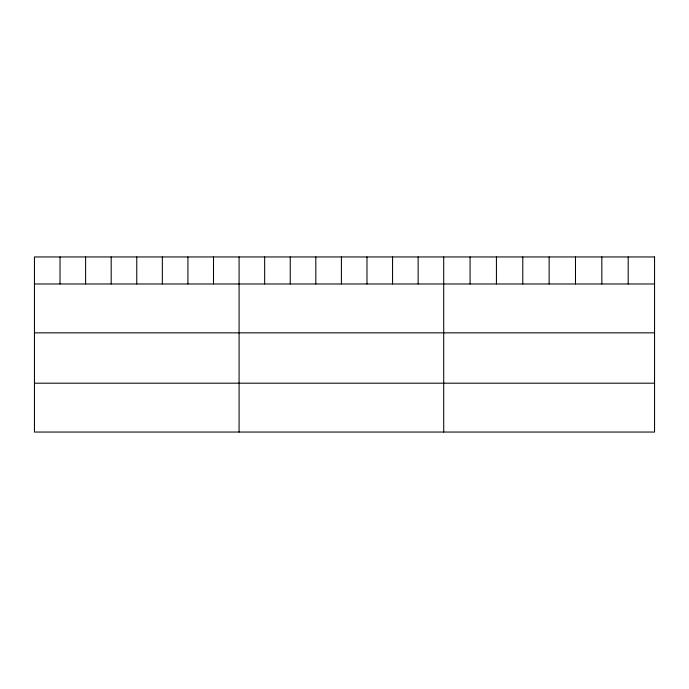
<?xml version="1.0" encoding="UTF-8"?>
<svg xmlns="http://www.w3.org/2000/svg" width="689" height="689" viewBox="0 0 689 689"><rect width="100%" height="100%" fill="white"/><g stroke="black" fill="none" stroke-linecap="round" stroke-linejoin="round"><path stroke-width="1.03" d="M34.45 283.98L654.55 283.98M34.45 332.847L654.55 332.847M34.45 383.187L654.55 383.187M628.196 256.954L628.196 283.98M601.841 256.954L601.841 283.98M575.487 256.954L575.487 283.98M549.133 256.954L549.133 283.98M522.779 256.954L522.779 283.98M496.424 256.954L496.424 283.98M470.07 256.954L470.07 283.98M443.716 256.954L443.716 432.046M418.137 256.954L418.137 283.98M392.558 256.954L392.558 283.98M366.979 256.954L366.979 283.98M341.399 256.954L341.399 283.98M315.82 256.954L315.82 283.98M290.241 256.954L290.241 283.98M264.662 256.954L264.662 283.98M239.083 256.954L239.083 432.046M213.504 256.954L213.504 283.98M187.925 256.954L187.925 283.98M162.346 256.954L162.346 283.98M136.767 256.954L136.767 283.98M111.187 256.954L111.187 283.98M85.608 256.954L85.608 283.98M60.029 256.954L60.029 283.98M654.55 256.954L34.45 256.954L34.45 432.046L654.55 432.046L654.55 256.954"/></g></svg>
